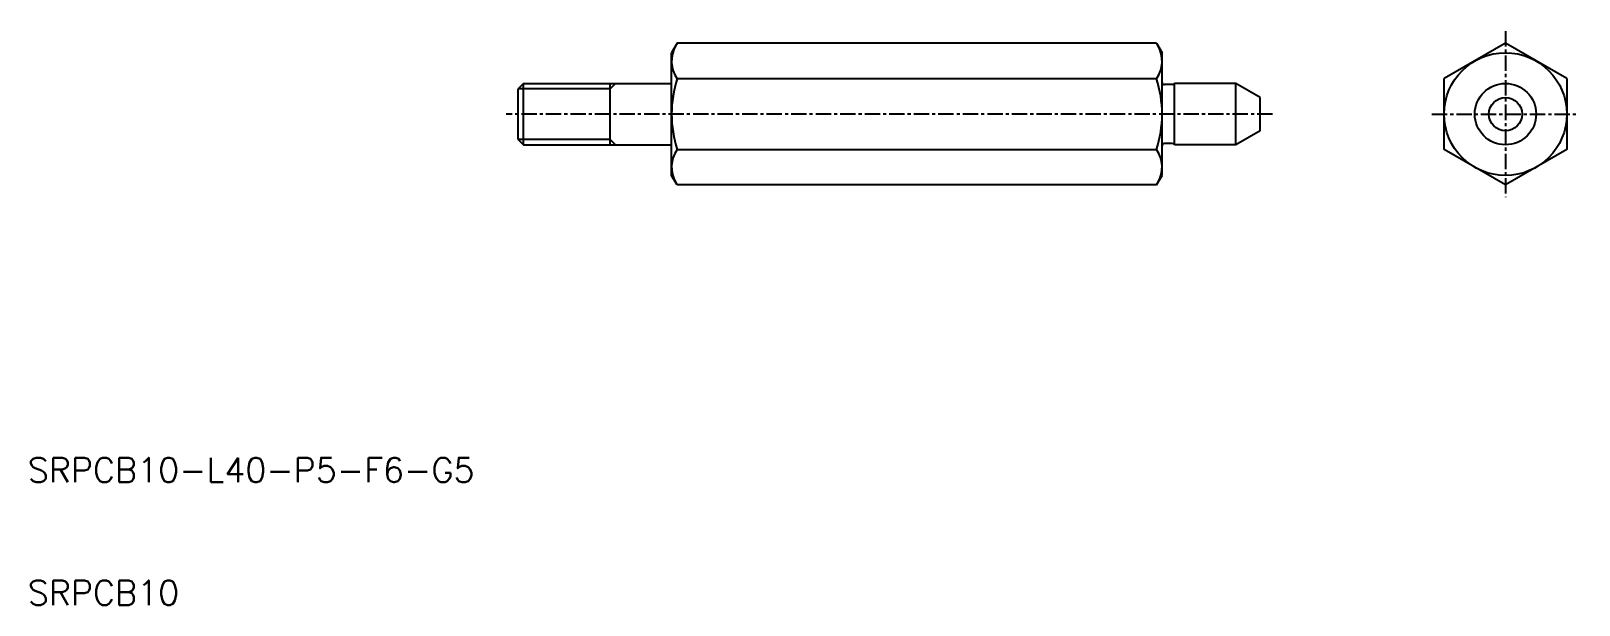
# Model space of a CAD drawing. Extents: x 10 to 137, y 10 to 57.
import ezdxf

# ---------------------------------------------------------------- set-up
doc = ezdxf.new("R2010")
doc.units = 0
doc.linetypes.add('CENTER', pattern=[2, 1.25, -0.25, 0.25, -0.25])
doc.layers.get('0').update_dxf_attribs({"linetype": 'CONTINUOUS'})
doc.layers.add('CENTER', color=1, linetype='CENTER')
doc.styles.get("Standard").update_dxf_attribs({"font": 'txt.shx'})

msp = doc.modelspace()

# ---------------------------------------------------------------- linework, layer by layer
at = {"color": 7, "linetype": 'CONTINUOUS'}
for p, q in [((62.95, 55.77), (62.5, 55)), ((102.05, 55.77), (62.95, 55.77)), ((102.05, 55.77), (102.5, 55)), ((130.5, 55.77), (125.5, 52.89)), ((135.5, 52.89), (130.5, 55.77)), ((62.5, 45), (62.5, 55)), ((102.5, 45), (102.5, 55)), ((133, 54.33), (133, 54.33)), ((134.25, 53.61), (134.25, 53.61)), ((50.43, 52.5), (50, 52.07)), ((50, 47.93), (50, 52.07)), ((50.43, 52.5), (62.5, 52.5)), ((50.43, 47.5), (50.43, 52.5)), ((57.5, 47.5), (57.5, 52.5)), ((57.93, 52.5), (57.5, 52.07)), ((62.96, 52.89), (102.04, 52.89)), ((103.33, 52.4), (102.7, 52.4)), ((108.5, 52.5), (103.5, 52.5)), ((103.5, 47.5), (103.5, 52.5)), ((108.5, 47.5), (108.5, 52.5)), ((110.5, 51.35), (108.5, 52.5)), ((125.5, 47.11), (125.5, 52.89)), ((135.5, 52.89), (135.5, 47.11)), ((110.5, 48.65), (110.5, 51.35)), ((110.5, 48.65), (108.5, 47.5)), ((50, 47.93), (50.43, 47.5)), ((50.43, 47.5), (62.5, 47.5)), ((57.5, 47.93), (57.93, 47.5)), ((62.96, 47.11), (102.04, 47.11)), ((103.33, 47.6), (102.7, 47.6)), ((108.5, 47.5), (103.5, 47.5)), ((130.5, 44.23), (125.5, 47.11)), ((135.5, 47.11), (130.5, 44.23)), ((62.95, 44.23), (62.5, 45)), ((102.05, 44.23), (62.95, 44.23)), ((102.05, 44.23), (102.5, 45))]:
    msp.add_line(p, q, dxfattribs=at)
at = {"color": 3, "linetype": 'CONTINUOUS'}
for p, q in [((57.5, 52.07), (50, 52.07)), ((57.5, 47.93), (50, 47.93))]:
    msp.add_line(p, q, dxfattribs=at)
at = {"color": 7, "linetype": 'CONTINUOUS'}
for radius in [5, 2.5, 1.35]:
    msp.add_circle((130.5, 50), radius, dxfattribs=at)
for centre, radius, start, end in [((65, 54.33), 2.5, 150, 215.2644), ((100, 54.33), 2.5, 324.7356, 30), ((71.81, 50), 9.31, 161.9404, 198.0596), ((93.19, 50), 9.31, 341.9403, 18.0597), ((102.7, 52.6), 0.2, 180, 270), ((103.33, 52.6), 0.2, 270, 330), ((65, 45.67), 2.5, 144.7356, 210), ((100, 45.67), 2.5, 330, 35.2644), ((102.7, 47.4), 0.2, 90, 180), ((103.33, 47.4), 0.2, 30, 90)]:
    msp.add_arc(centre, radius, start, end, dxfattribs=at)
at = {"layer": 'CENTER', "color": 1, "linetype": 'CENTER'}
for p, q in [((130.5, 56.77), (130.5, 43.23)), ((111.5, 50), (49, 50)), ((124.5, 50), (136.5, 50))]:
    msp.add_line(p, q, dxfattribs=at)

# ---------------------------------------------------------------- texts
at = {"color": 7, "linetype": 'CONTINUOUS'}
for s, p in [('SRPCB10-L40-P5-F6-G5', (10, 20)), ('SRPCB10', (10, 10))]:
    msp.add_text(s, height=2, dxfattribs=at).set_placement(p)

doc.saveas('drawing.dxf')
